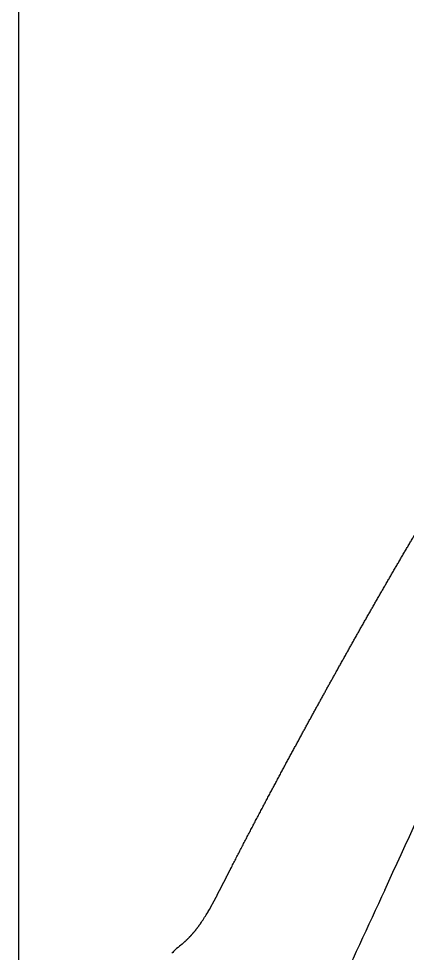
# Model space of a CAD drawing. Header units: millimetres. Extents: x 863 to 5283, y 810 to 2397.
# Drawn here: x 1726.26 to 1729.29, y 1441.37 to 1448.65 of the extents above; entities that cross this region are included whole.
import ezdxf

# ---------------------------------------------------------------- set-up
doc = ezdxf.new("R2010")
doc.units = ezdxf.units.MM
doc.layers.add('Wbudowane', color=175, linetype='Continuous')

# ---------------------------------------------------------------- blocks, each defined once
blk = doc.blocks.new('Z$W@#14502')
blk.add_line((7.65, 121.9236), (7.65, 158.9517))
for centre, radius, start, end in [((-346.7348, 302.9255), 393.5659, 335.189842, 335.368326), ((991.4567, -317.7435), 1081.5571, 155.0912745, 155.1908752), ((7.6028, 138.5086), 1.7695, 328.93387, 331.50233), ((8.1489, 138.1776), 1.1309, 324.54815, 329.01994), ((8.1331, 138.1879), 1.1498, 328.85587, 328.9845), ((8.8704, 137.7842), 0.3115, 323.18176, 325.75747), ((9.1601, 137.0134), 0.4165, 125.85536, 133.78375), ((9.0815, 137.085), 0.3106, 132.44369, 139.43345), ((9.0815, 137.085), 0.3106, 139.39749, 139.43345)]:
    blk.add_arc(centre, radius, start, end)
for points, degree in [([(10.1285, 139.4823), (10.2609, 139.7201), (10.3948, 139.9571), (10.5302, 140.1931), (10.6676, 140.4281), (10.8075, 140.6615)], 5), ([(9.3052, 137.9477), (9.4478, 138.2253), (9.5889, 138.4946), (9.7278, 138.754), (9.8639, 139.0039), (9.9971, 139.2464), (10.1285, 139.4823)], 6), ([(9.1579, 137.6643), (9.1807, 137.7055), (9.2026, 137.747), (9.2238, 137.7884), (9.2447, 137.8295), (9.2653, 137.8698), (9.2855, 137.9093), (9.3052, 137.9477)], 7), ([(9.1185, 137.5955), (9.1189, 137.5962), (9.1193, 137.5968), (9.1197, 137.5975)], 3), ([(9.0701, 137.5217), (9.0513, 137.4947), (9.0316, 137.4684), (9.0109, 137.4428), (8.9891, 137.4182), (8.9662, 137.3946), (8.9419, 137.3721), (8.9161, 137.351)], 7)]:
    blk.add_open_spline(points, degree=degree)

msp = doc.modelspace()

# ---------------------------------------------------------------- block references
at = {"layer": 'Wbudowane'}
msp.add_blockref('Z$W@#14502', (1718.6098, 1304.0786), dxfattribs=at)

doc.saveas('drawing.dxf')
